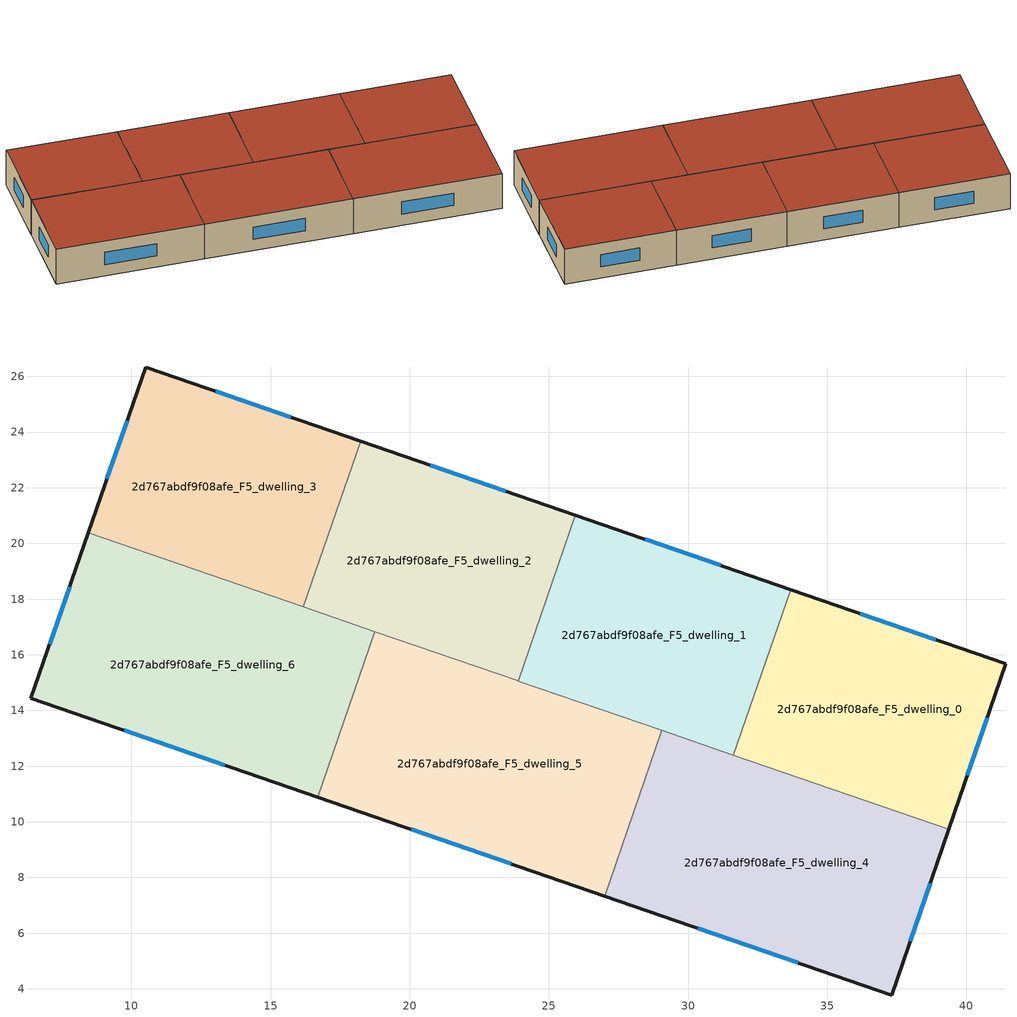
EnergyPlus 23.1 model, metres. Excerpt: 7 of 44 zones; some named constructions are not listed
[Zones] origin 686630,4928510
2d767abdf9f08afe_F5_dwelling_0
 floor to 2d767abdf9f08afe_F4_dwelling_0 (EU_floor_Construction): 41.41,15.68 39.36,9.73 31.63,12.39 33.68,18.34 z15
 wall outside (EU_wall_Construction): 39.36,9.73 41.41,15.68 33.68,18.34 z15:18
 wall to 2d767abdf9f08afe_F5_dwelling_1 (EU_wall_Construction): 33.68,18.34 31.63,12.39 z15:18
 wall to 2d767abdf9f08afe_F5_dwelling_4 (EU_wall_Construction): 31.63,12.39 39.36,9.73 z15:18
 window (EU_Window_Construction): 40.03,11.66 40.74,13.74 / 38.9,16.54 36.19,17.48 z15.98:17.02
 roof outside (EU_roof_Construction): 39.36,9.73 41.41,15.68 33.68,18.34 31.63,12.39 z18
2d767abdf9f08afe_F5_dwelling_1
 floor to 2d767abdf9f08afe_F4_dwelling_1 (EU_floor_Construction): 33.68,18.34 31.63,12.39 23.9,15.06 25.95,21.01 z15
 wall outside (EU_wall_Construction): 33.68,18.34 25.95,21.01 z15:18
 wall to 2d767abdf9f08afe_F5_dwelling_2 (EU_wall_Construction): 25.95,21.01 23.9,15.06 z15:18
 wall to 2d767abdf9f08afe_F5_dwelling_5 (EU_wall_Construction): 23.9,15.06 29.06,13.28 z15:18
 wall to 2d767abdf9f08afe_F5_dwelling_4 (EU_wall_Construction): 29.06,13.28 31.63,12.39 z15:18
 window (EU_Window_Construction): 31.17,19.21 28.47,20.14 z15.98:17.02
 roof outside (EU_roof_Construction): 31.63,12.39 33.68,18.34 25.95,21.01 23.9,15.06 z18
2d767abdf9f08afe_F5_dwelling_2
 floor to 2d767abdf9f08afe_F4_dwelling_2 (EU_floor_Construction): 25.95,21.01 23.9,15.06 16.18,17.72 18.23,23.68 z15
 wall outside (EU_wall_Construction): 25.95,21.01 18.23,23.68 z15:18
 wall to 2d767abdf9f08afe_F5_dwelling_3 (EU_wall_Construction): 18.23,23.68 16.18,17.72 z15:18
 wall to 2d767abdf9f08afe_F5_dwelling_6 (EU_wall_Construction): 16.18,17.72 18.75,16.83 z15:18
 wall to 2d767abdf9f08afe_F5_dwelling_5 (EU_wall_Construction): 18.75,16.83 23.9,15.06 z15:18
 window (EU_Window_Construction): 23.44,21.88 20.74,22.81 z15.98:17.02
 roof outside (EU_roof_Construction): 23.9,15.06 25.95,21.01 18.23,23.68 16.18,17.72 z18
2d767abdf9f08afe_F5_dwelling_3
 floor to 2d767abdf9f08afe_F4_dwelling_3 (EU_floor_Construction): 18.23,23.68 16.18,17.72 8.45,20.38 10.52,26.34 z15
 wall outside (EU_wall_Construction): 18.23,23.68 10.52,26.34 8.45,20.38 z15:18
 wall to 2d767abdf9f08afe_F5_dwelling_6 (EU_wall_Construction): 8.45,20.38 16.18,17.72 z15:18
 window (EU_Window_Construction): 9.85,24.4 9.13,22.32 / 15.72,24.54 13.03,25.47 z15.98:17.02
 roof outside (EU_roof_Construction): 16.18,17.72 18.23,23.68 10.52,26.34 8.45,20.38 z18
2d767abdf9f08afe_F5_dwelling_4
 floor to 2d767abdf9f08afe_F4_dwelling_4 (EU_floor_Construction): 39.36,9.73 37.31,3.78 27.01,7.33 29.06,13.28 z15
 wall outside (EU_wall_Construction): 27.01,7.33 37.31,3.78 39.36,9.73 z15:18
 wall to 2d767abdf9f08afe_F5_dwelling_5 (EU_wall_Construction): 29.06,13.28 27.01,7.33 z15:18
 window (EU_Window_Construction): 37.98,5.71 38.69,7.79 / 30.36,6.18 33.96,4.93 z15.98:17.02
 roof outside (EU_roof_Construction): 37.31,3.78 39.36,9.73 29.06,13.28 27.01,7.33 z18
2d767abdf9f08afe_F5_dwelling_5
 floor to 2d767abdf9f08afe_F4_dwelling_5 (EU_floor_Construction): 29.06,13.28 27.01,7.33 16.7,10.88 18.75,16.83 z15
 wall outside (EU_wall_Construction): 16.7,10.88 27.01,7.33 z15:18
 wall to 2d767abdf9f08afe_F5_dwelling_6 (EU_wall_Construction): 18.75,16.83 16.7,10.88 z15:18
 window (EU_Window_Construction): 20.05,9.73 23.65,8.49 z15.98:17.02
 roof outside (EU_roof_Construction): 27.01,7.33 29.06,13.28 18.75,16.83 16.7,10.88 z18
2d767abdf9f08afe_F5_dwelling_6
 floor to 2d767abdf9f08afe_F4_dwelling_6 (EU_floor_Construction): 18.75,16.83 16.7,10.88 6.39,14.44 8.45,20.38 z15
 wall outside (EU_wall_Construction): 8.45,20.38 6.39,14.44 16.7,10.88 z15:18
 window (EU_Window_Construction): 9.74,13.28 13.35,12.04 / 7.78,18.45 7.06,16.37 z15.98:17.02
 roof outside (EU_roof_Construction): 16.7,10.88 18.75,16.83 8.45,20.38 6.39,14.44 z18
[SCHEDULE:FILE] Column Number=1; Rows to Skip at Top=0; Number of Hours of Data=8760; Column Separator=Comma; Interpolate to Timestep=No; Minutes per Item=60; Adjust Schedule for Daylight Savings=Yes
Name | File
EU_Step8_GainSchedule_2d767abdf9f08afe_F1_dwelling_1_f000 | ../../schedules/2d767abdf9f08afe/2d767abdf9f08afe_F1_dwelling_1_f000_gain.csv
EU_Step8_GainSchedule_2d767abdf9f08afe_F1_dwelling_2_f000 | ../../schedules/2d767abdf9f08afe/2d767abdf9f08afe_F1_dwelling_2_f000_gain.csv
EU_Step8_GainSchedule_2d767abdf9f08afe_F1_dwelling_3_f000 | ../../schedules/2d767abdf9f08afe/2d767abdf9f08afe_F1_dwelling_3_f000_gain.csv
EU_Step8_GainSchedule_2d767abdf9f08afe_F1_dwelling_4_f000 | ../../schedules/2d767abdf9f08afe/2d767abdf9f08afe_F1_dwelling_4_f000_gain.csv
EU_Step8_GainSchedule_2d767abdf9f08afe_F1_dwelling_5_f000 | ../../schedules/2d767abdf9f08afe/2d767abdf9f08afe_F1_dwelling_5_f000_gain.csv
EU_Step8_GainSchedule_2d767abdf9f08afe_F1_dwelling_6_f000 | ../../schedules/2d767abdf9f08afe/2d767abdf9f08afe_F1_dwelling_6_f000_gain.csv
EU_Step8_GainSchedule_2d767abdf9f08afe_F1_dwelling_7_f000 | ../../schedules/2d767abdf9f08afe/2d767abdf9f08afe_F1_dwelling_7_f000_gain.csv
EU_Step8_GainSchedule_2d767abdf9f08afe_F2_dwelling_0_f000 | ../../schedules/2d767abdf9f08afe/2d767abdf9f08afe_F2_dwelling_0_f000_gain.csv
EU_Step8_GainSchedule_2d767abdf9f08afe_F2_dwelling_1_f000 | ../../schedules/2d767abdf9f08afe/2d767abdf9f08afe_F2_dwelling_1_f000_gain.csv
EU_Step8_GainSchedule_2d767abdf9f08afe_F2_dwelling_2_f000 | ../../schedules/2d767abdf9f08afe/2d767abdf9f08afe_F2_dwelling_2_f000_gain.csv
EU_Step8_GainSchedule_2d767abdf9f08afe_F2_dwelling_3_f000 | ../../schedules/2d767abdf9f08afe/2d767abdf9f08afe_F2_dwelling_3_f000_gain.csv
EU_Step8_GainSchedule_2d767abdf9f08afe_F2_dwelling_4_f000 | ../../schedules/2d767abdf9f08afe/2d767abdf9f08afe_F2_dwelling_4_f000_gain.csv
EU_Step8_GainSchedule_2d767abdf9f08afe_F2_dwelling_5_f000 | ../../schedules/2d767abdf9f08afe/2d767abdf9f08afe_F2_dwelling_5_f000_gain.csv
EU_Step8_GainSchedule_2d767abdf9f08afe_F2_dwelling_6_f000 | ../../schedules/2d767abdf9f08afe/2d767abdf9f08afe_F2_dwelling_6_f000_gain.csv
EU_Step8_GainSchedule_2d767abdf9f08afe_F3_dwelling_0_f000 | ../../schedules/2d767abdf9f08afe/2d767abdf9f08afe_F3_dwelling_0_f000_gain.csv
EU_Step8_GainSchedule_2d767abdf9f08afe_F3_dwelling_1_f000 | ../../schedules/2d767abdf9f08afe/2d767abdf9f08afe_F3_dwelling_1_f000_gain.csv
EU_Step8_GainSchedule_2d767abdf9f08afe_F3_dwelling_2_f000 | ../../schedules/2d767abdf9f08afe/2d767abdf9f08afe_F3_dwelling_2_f000_gain.csv
EU_Step8_GainSchedule_2d767abdf9f08afe_F3_dwelling_3_f000 | ../../schedules/2d767abdf9f08afe/2d767abdf9f08afe_F3_dwelling_3_f000_gain.csv
EU_Step8_GainSchedule_2d767abdf9f08afe_F3_dwelling_4_f000 | ../../schedules/2d767abdf9f08afe/2d767abdf9f08afe_F3_dwelling_4_f000_gain.csv
EU_Step8_GainSchedule_2d767abdf9f08afe_F3_dwelling_5_f000 | ../../schedules/2d767abdf9f08afe/2d767abdf9f08afe_F3_dwelling_5_f000_gain.csv
EU_Step8_GainSchedule_2d767abdf9f08afe_F3_dwelling_6_f000 | ../../schedules/2d767abdf9f08afe/2d767abdf9f08afe_F3_dwelling_6_f000_gain.csv
EU_Step8_GainSchedule_2d767abdf9f08afe_F4_dwelling_0_f000 | ../../schedules/2d767abdf9f08afe/2d767abdf9f08afe_F4_dwelling_0_f000_gain.csv
EU_Step8_GainSchedule_2d767abdf9f08afe_F4_dwelling_1_f000 | ../../schedules/2d767abdf9f08afe/2d767abdf9f08afe_F4_dwelling_1_f000_gain.csv
EU_Step8_GainSchedule_2d767abdf9f08afe_F4_dwelling_2_f000 | ../../schedules/2d767abdf9f08afe/2d767abdf9f08afe_F4_dwelling_2_f000_gain.csv
EU_Step8_GainSchedule_2d767abdf9f08afe_F4_dwelling_3_f000 | ../../schedules/2d767abdf9f08afe/2d767abdf9f08afe_F4_dwelling_3_f000_gain.csv
EU_Step8_GainSchedule_2d767abdf9f08afe_F4_dwelling_4_f000 | ../../schedules/2d767abdf9f08afe/2d767abdf9f08afe_F4_dwelling_4_f000_gain.csv
EU_Step8_GainSchedule_2d767abdf9f08afe_F4_dwelling_5_f000 | ../../schedules/2d767abdf9f08afe/2d767abdf9f08afe_F4_dwelling_5_f000_gain.csv
EU_Step8_GainSchedule_2d767abdf9f08afe_F4_dwelling_6_f000 | ../../schedules/2d767abdf9f08afe/2d767abdf9f08afe_F4_dwelling_6_f000_gain.csv
